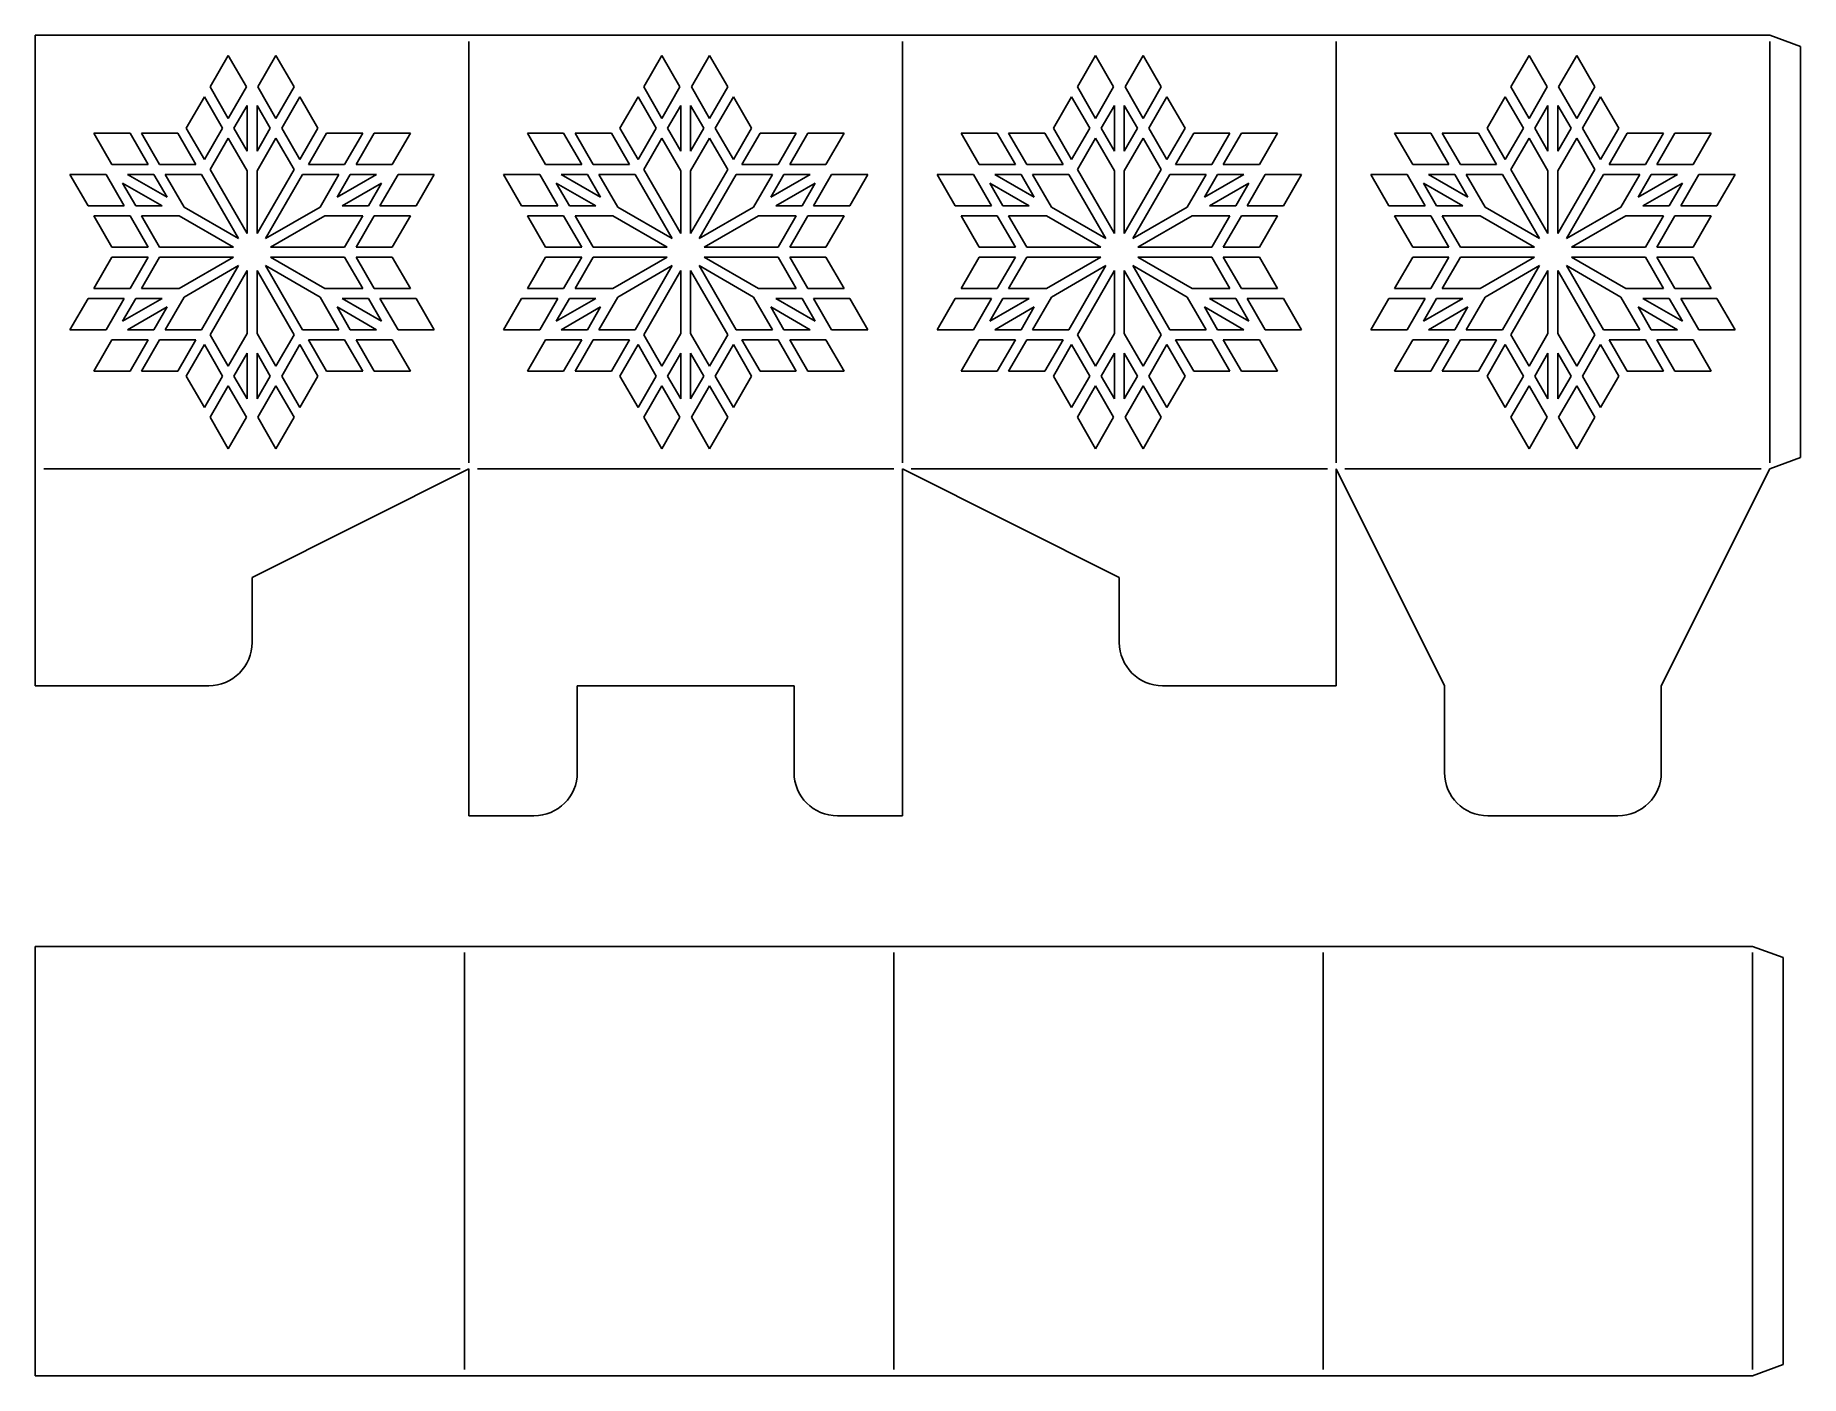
# Model space of a CAD drawing. Extents: x 199 to 484, y 189 to 406.
import ezdxf

# ---------------------------------------------------------------- set-up
doc = ezdxf.new("R2010")
doc.units = 0
doc.layers.get('0').update_dxf_attribs({"linetype": 'CONTINUOUS'})

msp = doc.modelspace()

# ---------------------------------------------------------------- linework, layer by layer
for p, q in [((198.72, 405.74), (198.72, 300.74)), ((198.72, 405.74), (478.72, 405.74)), ((268.72, 404.74), (268.72, 336.74)), ((338.72, 404.74), (338.72, 336.74)), ((408.72, 404.74), (408.72, 336.74)), ((478.72, 405.74), (483.72, 403.92)), ((478.72, 404.74), (478.72, 336.74)), ((226.95, 397.41), (229.88, 402.48)), ((229.88, 402.48), (232.8, 397.41)), ((237.57, 402.48), (234.65, 397.41)), ((240.5, 397.41), (237.57, 402.48)), ((296.95, 397.41), (299.88, 402.48)), ((299.88, 402.48), (302.8, 397.41)), ((307.57, 402.48), (304.65, 397.41)), ((310.5, 397.41), (307.57, 402.48)), ((366.95, 397.41), (369.88, 402.48)), ((369.88, 402.48), (372.8, 397.41)), ((377.57, 402.48), (374.65, 397.41)), ((380.5, 397.41), (377.57, 402.48)), ((436.95, 397.41), (439.88, 402.48)), ((439.88, 402.48), (442.8, 397.41)), ((447.57, 402.48), (444.65, 397.41)), ((450.5, 397.41), (447.57, 402.48)), ((483.72, 403.92), (483.72, 337.57)), ((229.88, 392.34), (226.95, 397.41)), ((229.88, 392.34), (232.8, 397.41)), ((237.57, 392.34), (234.65, 397.41)), ((240.5, 397.41), (237.57, 392.34)), ((299.88, 392.34), (296.95, 397.41)), ((299.88, 392.34), (302.8, 397.41)), ((307.57, 392.34), (304.65, 397.41)), ((310.5, 397.41), (307.57, 392.34)), ((369.88, 392.34), (366.95, 397.41)), ((369.88, 392.34), (372.8, 397.41)), ((377.57, 392.34), (374.65, 397.41)), ((380.5, 397.41), (377.57, 392.34)), ((439.88, 392.34), (436.95, 397.41)), ((439.88, 392.34), (442.8, 397.41)), ((447.57, 392.34), (444.65, 397.41)), ((450.5, 397.41), (447.57, 392.34)), ((223.1, 390.74), (226.03, 395.81)), ((228.95, 390.74), (226.03, 395.81)), ((232.92, 394.42), (230.8, 390.74)), ((232.92, 387.06), (232.92, 394.42)), ((234.52, 387.06), (234.52, 394.42)), ((234.52, 394.42), (236.65, 390.74)), ((238.5, 390.74), (241.42, 395.81)), ((244.35, 390.74), (241.42, 395.81)), ((293.1, 390.74), (296.03, 395.81)), ((298.95, 390.74), (296.03, 395.81)), ((302.92, 394.42), (300.8, 390.74)), ((302.92, 387.06), (302.92, 394.42)), ((304.52, 394.42), (306.65, 390.74)), ((304.52, 387.06), (304.52, 394.42)), ((308.5, 390.74), (311.42, 395.81)), ((314.35, 390.74), (311.42, 395.81)), ((363.1, 390.74), (366.03, 395.81)), ((368.95, 390.74), (366.03, 395.81)), ((372.92, 394.42), (370.8, 390.74)), ((372.92, 387.06), (372.92, 394.42)), ((374.52, 394.42), (376.65, 390.74)), ((374.52, 387.06), (374.52, 394.42)), ((378.5, 390.74), (381.42, 395.81)), ((384.35, 390.74), (381.42, 395.81)), ((433.1, 390.74), (436.03, 395.81)), ((438.95, 390.74), (436.03, 395.81)), ((442.92, 394.42), (440.8, 390.74)), ((442.92, 387.06), (442.92, 394.42)), ((444.52, 394.42), (446.65, 390.74)), ((444.52, 387.06), (444.52, 394.42)), ((448.5, 390.74), (451.42, 395.81)), ((454.35, 390.74), (451.42, 395.81)), ((226.03, 385.68), (223.1, 390.74)), ((226.03, 385.68), (228.95, 390.74)), ((232.92, 387.06), (230.8, 390.74)), ((234.52, 387.06), (236.65, 390.74)), ((241.42, 385.68), (238.5, 390.74)), ((241.42, 385.68), (244.35, 390.74)), ((296.03, 385.68), (293.1, 390.74)), ((296.03, 385.68), (298.95, 390.74)), ((302.92, 387.06), (300.8, 390.74)), ((304.52, 387.06), (306.65, 390.74)), ((311.42, 385.68), (308.5, 390.74)), ((311.42, 385.68), (314.35, 390.74)), ((366.03, 385.68), (363.1, 390.74)), ((366.03, 385.68), (368.95, 390.74)), ((372.92, 387.06), (370.8, 390.74)), ((374.52, 387.06), (376.65, 390.74)), ((381.42, 385.68), (378.5, 390.74)), ((381.42, 385.68), (384.35, 390.74)), ((436.03, 385.68), (433.1, 390.74)), ((436.03, 385.68), (438.95, 390.74)), ((442.92, 387.06), (440.8, 390.74)), ((444.52, 387.06), (446.65, 390.74)), ((451.42, 385.68), (448.5, 390.74)), ((451.42, 385.68), (454.35, 390.74)), ((208.17, 389.94), (211.09, 384.88)), ((214.02, 389.94), (208.17, 389.94)), ((214.02, 389.94), (216.94, 384.88)), ((221.72, 389.94), (215.86, 389.94)), ((218.79, 384.88), (215.86, 389.94)), ((224.64, 384.88), (221.72, 389.94)), ((226.95, 384.08), (229.88, 389.14)), ((232.92, 383.86), (229.88, 389.14)), ((234.52, 383.86), (237.57, 389.14)), ((240.5, 384.08), (237.57, 389.14)), ((242.81, 384.88), (245.73, 389.94)), ((245.73, 389.94), (251.58, 389.94)), ((248.66, 384.88), (251.58, 389.94)), ((250.51, 384.88), (253.43, 389.94)), ((253.43, 389.94), (259.28, 389.94)), ((259.28, 389.94), (256.36, 384.88)), ((278.17, 389.94), (281.09, 384.88)), ((284.02, 389.94), (278.17, 389.94)), ((284.02, 389.94), (286.94, 384.88)), ((291.72, 389.94), (285.86, 389.94)), ((288.79, 384.88), (285.86, 389.94)), ((294.64, 384.88), (291.72, 389.94)), ((296.95, 384.08), (299.88, 389.14)), ((302.92, 383.86), (299.88, 389.14)), ((304.52, 383.86), (307.57, 389.14)), ((310.5, 384.08), (307.57, 389.14)), ((312.81, 384.88), (315.73, 389.94)), ((315.73, 389.94), (321.58, 389.94)), ((318.66, 384.88), (321.58, 389.94)), ((320.51, 384.88), (323.43, 389.94)), ((323.43, 389.94), (329.28, 389.94)), ((329.28, 389.94), (326.36, 384.88)), ((348.17, 389.94), (351.09, 384.88)), ((354.02, 389.94), (348.17, 389.94)), ((354.02, 389.94), (356.94, 384.88)), ((361.72, 389.94), (355.86, 389.94)), ((358.79, 384.88), (355.86, 389.94)), ((364.64, 384.88), (361.72, 389.94)), ((366.95, 384.08), (369.88, 389.14)), ((372.92, 383.86), (369.88, 389.14)), ((374.52, 383.86), (377.57, 389.14)), ((380.5, 384.08), (377.57, 389.14)), ((382.81, 384.88), (385.73, 389.94)), ((385.73, 389.94), (391.58, 389.94)), ((388.66, 384.88), (391.58, 389.94)), ((390.51, 384.88), (393.43, 389.94)), ((393.43, 389.94), (399.28, 389.94)), ((399.28, 389.94), (396.36, 384.88)), ((418.17, 389.94), (421.09, 384.88)), ((424.02, 389.94), (418.17, 389.94)), ((424.02, 389.94), (426.94, 384.88)), ((431.72, 389.94), (425.86, 389.94)), ((428.79, 384.88), (425.86, 389.94)), ((434.64, 384.88), (431.72, 389.94)), ((436.95, 384.08), (439.88, 389.14)), ((442.92, 383.86), (439.88, 389.14)), ((444.52, 383.86), (447.57, 389.14)), ((450.5, 384.08), (447.57, 389.14)), ((452.81, 384.88), (455.73, 389.94)), ((455.73, 389.94), (461.58, 389.94)), ((458.66, 384.88), (461.58, 389.94)), ((460.51, 384.88), (463.43, 389.94)), ((463.43, 389.94), (469.28, 389.94)), ((469.28, 389.94), (466.36, 384.88)), ((216.94, 384.88), (211.09, 384.88)), ((224.64, 384.88), (218.79, 384.88)), ((242.81, 384.88), (248.66, 384.88)), ((250.51, 384.88), (256.36, 384.88)), ((286.94, 384.88), (281.09, 384.88)), ((294.64, 384.88), (288.79, 384.88)), ((312.81, 384.88), (318.66, 384.88)), ((320.51, 384.88), (326.36, 384.88)), ((356.94, 384.88), (351.09, 384.88)), ((364.64, 384.88), (358.79, 384.88)), ((382.81, 384.88), (388.66, 384.88)), ((390.51, 384.88), (396.36, 384.88)), ((426.94, 384.88), (421.09, 384.88)), ((434.64, 384.88), (428.79, 384.88)), ((452.81, 384.88), (458.66, 384.88)), ((460.51, 384.88), (466.36, 384.88)), ((207.24, 378.21), (204.32, 383.28)), ((204.32, 383.28), (210.17, 383.28)), ((213.09, 378.21), (210.17, 383.28)), ((213.62, 383.28), (217.87, 383.28)), ((213.62, 383.28), (219.99, 379.6)), ((217.87, 383.28), (219.99, 379.6)), ((225.56, 383.28), (219.71, 383.28)), ((222.76, 378), (219.71, 383.28)), ((231.54, 372.93), (225.56, 383.28)), ((232.92, 373.73), (226.95, 384.08)), ((232.92, 373.73), (232.92, 383.86)), ((234.52, 373.73), (240.5, 384.08)), ((234.52, 373.73), (234.52, 383.86)), ((235.91, 372.93), (241.88, 383.28)), ((241.88, 383.28), (247.73, 383.28)), ((244.69, 378), (247.73, 383.28)), ((247.46, 379.6), (253.83, 383.28)), ((247.46, 379.6), (249.58, 383.28)), ((249.58, 383.28), (253.83, 383.28)), ((254.35, 378.21), (257.28, 383.28)), ((263.13, 383.28), (257.28, 383.28)), ((260.21, 378.21), (263.13, 383.28)), ((277.24, 378.21), (274.32, 383.28)), ((274.32, 383.28), (280.17, 383.28)), ((283.09, 378.21), (280.17, 383.28)), ((283.62, 383.28), (287.87, 383.28)), ((283.62, 383.28), (289.99, 379.6)), ((287.87, 383.28), (289.99, 379.6)), ((295.56, 383.28), (289.71, 383.28)), ((292.76, 378), (289.71, 383.28)), ((301.54, 372.93), (295.56, 383.28)), ((302.92, 373.73), (296.95, 384.08)), ((302.92, 373.73), (302.92, 383.86)), ((304.52, 373.73), (310.5, 384.08)), ((304.52, 373.73), (304.52, 383.86)), ((305.91, 372.93), (311.88, 383.28)), ((311.88, 383.28), (317.73, 383.28)), ((314.69, 378), (317.73, 383.28)), ((317.46, 379.6), (323.83, 383.28)), ((317.46, 379.6), (319.58, 383.28)), ((319.58, 383.28), (323.83, 383.28)), ((324.35, 378.21), (327.28, 383.28)), ((333.13, 383.28), (327.28, 383.28)), ((330.21, 378.21), (333.13, 383.28)), ((347.24, 378.21), (344.32, 383.28)), ((344.32, 383.28), (350.17, 383.28)), ((353.09, 378.21), (350.17, 383.28)), ((353.62, 383.28), (357.87, 383.28)), ((353.62, 383.28), (359.99, 379.6)), ((357.87, 383.28), (359.99, 379.6)), ((365.56, 383.28), (359.71, 383.28)), ((362.76, 378), (359.71, 383.28)), ((371.54, 372.93), (365.56, 383.28)), ((372.92, 373.73), (366.95, 384.08)), ((372.92, 373.73), (372.92, 383.86)), ((374.52, 373.73), (380.5, 384.08)), ((374.52, 373.73), (374.52, 383.86)), ((375.91, 372.93), (381.88, 383.28)), ((381.88, 383.28), (387.73, 383.28)), ((384.69, 378), (387.73, 383.28)), ((387.46, 379.6), (393.83, 383.28)), ((387.46, 379.6), (389.58, 383.28)), ((389.58, 383.28), (393.83, 383.28)), ((394.35, 378.21), (397.28, 383.28)), ((403.13, 383.28), (397.28, 383.28)), ((400.21, 378.21), (403.13, 383.28)), ((417.24, 378.21), (414.32, 383.28)), ((414.32, 383.28), (420.17, 383.28)), ((423.09, 378.21), (420.17, 383.28)), ((423.62, 383.28), (427.87, 383.28)), ((423.62, 383.28), (429.99, 379.6)), ((427.87, 383.28), (429.99, 379.6)), ((435.56, 383.28), (429.71, 383.28)), ((432.76, 378), (429.71, 383.28)), ((441.54, 372.93), (435.56, 383.28)), ((442.92, 373.73), (436.95, 384.08)), ((442.92, 373.73), (442.92, 383.86)), ((444.52, 373.73), (450.5, 384.08)), ((444.52, 373.73), (444.52, 383.86)), ((445.91, 372.93), (451.88, 383.28)), ((451.88, 383.28), (457.73, 383.28)), ((454.69, 378), (457.73, 383.28)), ((457.46, 379.6), (463.83, 383.28)), ((457.46, 379.6), (459.58, 383.28)), ((459.58, 383.28), (463.83, 383.28)), ((464.35, 378.21), (467.28, 383.28)), ((473.13, 383.28), (467.28, 383.28)), ((470.21, 378.21), (473.13, 383.28)), ((212.82, 381.89), (219.19, 378.21)), ((212.82, 381.89), (214.94, 378.21)), ((248.26, 378.21), (254.63, 381.89)), ((252.51, 378.21), (254.63, 381.89)), ((282.82, 381.89), (284.94, 378.21)), ((282.82, 381.89), (289.19, 378.21)), ((318.26, 378.21), (324.63, 381.89)), ((322.51, 378.21), (324.63, 381.89)), ((352.82, 381.89), (354.94, 378.21)), ((352.82, 381.89), (359.19, 378.21)), ((388.26, 378.21), (394.63, 381.89)), ((392.51, 378.21), (394.63, 381.89)), ((422.82, 381.89), (424.94, 378.21)), ((422.82, 381.89), (429.19, 378.21)), ((458.26, 378.21), (464.63, 381.89)), ((462.51, 378.21), (464.63, 381.89)), ((213.09, 378.21), (207.24, 378.21)), ((211.09, 371.54), (208.17, 376.61)), ((214.02, 376.61), (208.17, 376.61)), ((216.94, 371.54), (214.02, 376.61)), ((214.94, 378.21), (219.19, 378.21)), ((221.96, 376.61), (215.86, 376.61)), ((218.79, 371.54), (215.86, 376.61)), ((230.74, 371.54), (221.96, 376.61)), ((231.54, 372.93), (222.76, 378)), ((235.91, 372.93), (244.69, 378)), ((236.71, 371.54), (245.49, 376.61)), ((245.49, 376.61), (251.58, 376.61)), ((248.26, 378.21), (252.51, 378.21)), ((248.66, 371.54), (251.58, 376.61)), ((250.51, 371.54), (253.43, 376.61)), ((253.43, 376.61), (259.28, 376.61)), ((260.21, 378.21), (254.35, 378.21)), ((256.36, 371.54), (259.28, 376.61)), ((283.09, 378.21), (277.24, 378.21)), ((281.09, 371.54), (278.17, 376.61)), ((284.02, 376.61), (278.17, 376.61)), ((286.94, 371.54), (284.02, 376.61)), ((284.94, 378.21), (289.19, 378.21)), ((291.96, 376.61), (285.86, 376.61)), ((288.79, 371.54), (285.86, 376.61)), ((300.74, 371.54), (291.96, 376.61)), ((301.54, 372.93), (292.76, 378)), ((305.91, 372.93), (314.69, 378)), ((306.71, 371.54), (315.49, 376.61)), ((315.49, 376.61), (321.58, 376.61)), ((318.26, 378.21), (322.51, 378.21)), ((318.66, 371.54), (321.58, 376.61)), ((320.51, 371.54), (323.43, 376.61)), ((323.43, 376.61), (329.28, 376.61)), ((330.21, 378.21), (324.35, 378.21)), ((326.36, 371.54), (329.28, 376.61)), ((353.09, 378.21), (347.24, 378.21)), ((351.09, 371.54), (348.17, 376.61)), ((354.02, 376.61), (348.17, 376.61)), ((356.94, 371.54), (354.02, 376.61)), ((354.94, 378.21), (359.19, 378.21)), ((361.96, 376.61), (355.86, 376.61)), ((358.79, 371.54), (355.86, 376.61)), ((370.74, 371.54), (361.96, 376.61)), ((371.54, 372.93), (362.76, 378)), ((375.91, 372.93), (384.69, 378)), ((376.71, 371.54), (385.49, 376.61)), ((385.49, 376.61), (391.58, 376.61)), ((388.26, 378.21), (392.51, 378.21)), ((388.66, 371.54), (391.58, 376.61)), ((390.51, 371.54), (393.43, 376.61)), ((393.43, 376.61), (399.28, 376.61)), ((400.21, 378.21), (394.35, 378.21)), ((396.36, 371.54), (399.28, 376.61)), ((423.09, 378.21), (417.24, 378.21)), ((421.09, 371.54), (418.17, 376.61)), ((424.02, 376.61), (418.17, 376.61)), ((426.94, 371.54), (424.02, 376.61)), ((424.94, 378.21), (429.19, 378.21)), ((431.96, 376.61), (425.86, 376.61)), ((428.79, 371.54), (425.86, 376.61)), ((440.74, 371.54), (431.96, 376.61)), ((441.54, 372.93), (432.76, 378)), ((445.91, 372.93), (454.69, 378)), ((446.71, 371.54), (455.49, 376.61)), ((455.49, 376.61), (461.58, 376.61)), ((458.26, 378.21), (462.51, 378.21)), ((458.66, 371.54), (461.58, 376.61)), ((460.51, 371.54), (463.43, 376.61)), ((463.43, 376.61), (469.28, 376.61)), ((470.21, 378.21), (464.35, 378.21)), ((466.36, 371.54), (469.28, 376.61)), ((216.94, 371.54), (211.09, 371.54)), ((230.74, 371.54), (218.79, 371.54)), ((236.71, 371.54), (248.66, 371.54)), ((250.51, 371.54), (256.36, 371.54)), ((286.94, 371.54), (281.09, 371.54)), ((300.74, 371.54), (288.79, 371.54)), ((306.71, 371.54), (318.66, 371.54)), ((320.51, 371.54), (326.36, 371.54)), ((356.94, 371.54), (351.09, 371.54)), ((370.74, 371.54), (358.79, 371.54)), ((376.71, 371.54), (388.66, 371.54)), ((390.51, 371.54), (396.36, 371.54)), ((426.94, 371.54), (421.09, 371.54)), ((440.74, 371.54), (428.79, 371.54)), ((446.71, 371.54), (458.66, 371.54)), ((460.51, 371.54), (466.36, 371.54)), ((211.09, 369.94), (208.17, 364.88)), ((216.94, 369.94), (211.09, 369.94)), ((216.94, 369.94), (214.02, 364.88)), ((218.79, 369.94), (215.86, 364.88)), ((230.74, 369.94), (218.79, 369.94)), ((230.74, 369.94), (221.96, 364.88)), ((231.54, 368.56), (222.76, 363.49)), ((231.54, 368.56), (225.56, 358.21)), ((232.92, 367.76), (226.95, 357.41)), ((232.92, 367.76), (232.92, 357.62)), ((234.52, 367.76), (240.5, 357.41)), ((234.52, 367.76), (234.52, 357.62)), ((235.91, 368.56), (241.88, 358.21)), ((235.91, 368.56), (244.69, 363.49)), ((236.71, 369.94), (248.66, 369.94)), ((236.71, 369.94), (245.49, 364.88)), ((248.66, 369.94), (251.58, 364.88)), ((250.51, 369.94), (256.36, 369.94)), ((250.51, 369.94), (253.43, 364.88)), ((256.36, 369.94), (259.28, 364.88)), ((281.09, 369.94), (278.17, 364.88)), ((286.94, 369.94), (281.09, 369.94)), ((286.94, 369.94), (284.02, 364.88)), ((288.79, 369.94), (285.86, 364.88)), ((300.74, 369.94), (288.79, 369.94)), ((300.74, 369.94), (291.96, 364.88)), ((301.54, 368.56), (292.76, 363.49)), ((301.54, 368.56), (295.56, 358.21)), ((302.92, 367.76), (296.95, 357.41)), ((302.92, 367.76), (302.92, 357.62)), ((304.52, 367.76), (310.5, 357.41)), ((304.52, 367.76), (304.52, 357.62)), ((305.91, 368.56), (311.88, 358.21)), ((305.91, 368.56), (314.69, 363.49)), ((306.71, 369.94), (318.66, 369.94)), ((306.71, 369.94), (315.49, 364.88)), ((318.66, 369.94), (321.58, 364.88)), ((320.51, 369.94), (326.36, 369.94)), ((320.51, 369.94), (323.43, 364.88)), ((326.36, 369.94), (329.28, 364.88)), ((351.09, 369.94), (348.17, 364.88)), ((356.94, 369.94), (351.09, 369.94)), ((356.94, 369.94), (354.02, 364.88)), ((358.79, 369.94), (355.86, 364.88)), ((370.74, 369.94), (358.79, 369.94)), ((370.74, 369.94), (361.96, 364.88)), ((371.54, 368.56), (362.76, 363.49)), ((371.54, 368.56), (365.56, 358.21)), ((372.92, 367.76), (366.95, 357.41)), ((372.92, 367.76), (372.92, 357.62)), ((374.52, 367.76), (380.5, 357.41)), ((374.52, 367.76), (374.52, 357.62)), ((375.91, 368.56), (381.88, 358.21)), ((375.91, 368.56), (384.69, 363.49)), ((376.71, 369.94), (388.66, 369.94)), ((376.71, 369.94), (385.49, 364.88)), ((388.66, 369.94), (391.58, 364.88)), ((390.51, 369.94), (396.36, 369.94)), ((390.51, 369.94), (393.43, 364.88)), ((396.36, 369.94), (399.28, 364.88)), ((421.09, 369.94), (418.17, 364.88)), ((426.94, 369.94), (421.09, 369.94)), ((426.94, 369.94), (424.02, 364.88)), ((428.79, 369.94), (425.86, 364.88)), ((440.74, 369.94), (428.79, 369.94)), ((440.74, 369.94), (431.96, 364.88)), ((441.54, 368.56), (432.76, 363.49)), ((441.54, 368.56), (435.56, 358.21)), ((442.92, 367.76), (436.95, 357.41)), ((442.92, 367.76), (442.92, 357.62)), ((444.52, 367.76), (450.5, 357.41)), ((444.52, 367.76), (444.52, 357.62)), ((445.91, 368.56), (451.88, 358.21)), ((445.91, 368.56), (454.69, 363.49)), ((446.71, 369.94), (458.66, 369.94)), ((446.71, 369.94), (455.49, 364.88)), ((458.66, 369.94), (461.58, 364.88)), ((460.51, 369.94), (466.36, 369.94)), ((460.51, 369.94), (463.43, 364.88)), ((466.36, 369.94), (469.28, 364.88)), ((214.02, 364.88), (208.17, 364.88)), ((221.96, 364.88), (215.86, 364.88)), ((245.49, 364.88), (251.58, 364.88)), ((253.43, 364.88), (259.28, 364.88)), ((284.02, 364.88), (278.17, 364.88)), ((291.96, 364.88), (285.86, 364.88)), ((315.49, 364.88), (321.58, 364.88)), ((323.43, 364.88), (329.28, 364.88)), ((354.02, 364.88), (348.17, 364.88)), ((361.96, 364.88), (355.86, 364.88)), ((385.49, 364.88), (391.58, 364.88)), ((393.43, 364.88), (399.28, 364.88)), ((424.02, 364.88), (418.17, 364.88)), ((431.96, 364.88), (425.86, 364.88)), ((455.49, 364.88), (461.58, 364.88)), ((463.43, 364.88), (469.28, 364.88)), ((207.24, 363.28), (204.32, 358.21)), ((207.24, 363.28), (213.09, 363.28)), ((213.09, 363.28), (210.17, 358.21)), ((212.82, 359.6), (214.94, 363.28)), ((212.82, 359.6), (219.19, 363.28)), ((214.94, 363.28), (219.19, 363.28)), ((222.76, 363.49), (219.71, 358.21)), ((244.69, 363.49), (247.73, 358.21)), ((248.26, 363.28), (252.51, 363.28)), ((248.26, 363.28), (254.63, 359.6)), ((252.51, 363.28), (254.63, 359.6)), ((254.35, 363.28), (257.28, 358.21)), ((254.35, 363.28), (260.21, 363.28)), ((260.21, 363.28), (263.13, 358.21)), ((277.24, 363.28), (274.32, 358.21)), ((277.24, 363.28), (283.09, 363.28)), ((283.09, 363.28), (280.17, 358.21)), ((282.82, 359.6), (284.94, 363.28)), ((282.82, 359.6), (289.19, 363.28)), ((284.94, 363.28), (289.19, 363.28)), ((292.76, 363.49), (289.71, 358.21)), ((314.69, 363.49), (317.73, 358.21)), ((318.26, 363.28), (322.51, 363.28)), ((318.26, 363.28), (324.63, 359.6)), ((322.51, 363.28), (324.63, 359.6)), ((324.35, 363.28), (327.28, 358.21)), ((324.35, 363.28), (330.21, 363.28)), ((330.21, 363.28), (333.13, 358.21)), ((347.24, 363.28), (344.32, 358.21)), ((347.24, 363.28), (353.09, 363.28)), ((353.09, 363.28), (350.17, 358.21)), ((352.82, 359.6), (354.94, 363.28)), ((352.82, 359.6), (359.19, 363.28)), ((354.94, 363.28), (359.19, 363.28)), ((362.76, 363.49), (359.71, 358.21)), ((384.69, 363.49), (387.73, 358.21)), ((388.26, 363.28), (392.51, 363.28)), ((388.26, 363.28), (394.63, 359.6)), ((392.51, 363.28), (394.63, 359.6)), ((394.35, 363.28), (397.28, 358.21)), ((394.35, 363.28), (400.21, 363.28)), ((400.21, 363.28), (403.13, 358.21)), ((417.24, 363.28), (414.32, 358.21)), ((417.24, 363.28), (423.09, 363.28)), ((423.09, 363.28), (420.17, 358.21)), ((422.82, 359.6), (424.94, 363.28)), ((422.82, 359.6), (429.19, 363.28)), ((424.94, 363.28), (429.19, 363.28)), ((432.76, 363.49), (429.71, 358.21)), ((454.69, 363.49), (457.73, 358.21)), ((458.26, 363.28), (462.51, 363.28)), ((458.26, 363.28), (464.63, 359.6)), ((462.51, 363.28), (464.63, 359.6)), ((464.35, 363.28), (467.28, 358.21)), ((464.35, 363.28), (470.21, 363.28)), ((470.21, 363.28), (473.13, 358.21)), ((213.62, 358.21), (219.99, 361.89)), ((217.87, 358.21), (219.99, 361.89)), ((247.46, 361.89), (253.83, 358.21)), ((247.46, 361.89), (249.58, 358.21)), ((283.62, 358.21), (289.99, 361.89)), ((287.87, 358.21), (289.99, 361.89)), ((317.46, 361.89), (323.83, 358.21)), ((317.46, 361.89), (319.58, 358.21)), ((353.62, 358.21), (359.99, 361.89)), ((357.87, 358.21), (359.99, 361.89)), ((387.46, 361.89), (393.83, 358.21)), ((387.46, 361.89), (389.58, 358.21)), ((423.62, 358.21), (429.99, 361.89)), ((427.87, 358.21), (429.99, 361.89)), ((457.46, 361.89), (463.83, 358.21)), ((457.46, 361.89), (459.58, 358.21)), ((204.32, 358.21), (210.17, 358.21)), ((208.17, 351.54), (211.09, 356.61)), ((216.94, 356.61), (211.09, 356.61)), ((213.62, 358.21), (217.87, 358.21)), ((216.94, 356.61), (214.02, 351.54)), ((218.79, 356.61), (215.86, 351.54)), ((224.64, 356.61), (218.79, 356.61)), ((225.56, 358.21), (219.71, 358.21)), ((224.64, 356.61), (221.72, 351.54)), ((226.95, 357.41), (229.88, 352.34)), ((232.92, 357.62), (229.88, 352.34)), ((234.52, 357.62), (237.57, 352.34)), ((240.5, 357.41), (237.57, 352.34)), ((241.88, 358.21), (247.73, 358.21)), ((242.81, 356.61), (245.73, 351.54)), ((242.81, 356.61), (248.66, 356.61)), ((248.66, 356.61), (251.58, 351.54)), ((249.58, 358.21), (253.83, 358.21)), ((253.43, 351.54), (250.51, 356.61)), ((250.51, 356.61), (256.36, 356.61)), ((259.28, 351.54), (256.36, 356.61)), ((263.13, 358.21), (257.28, 358.21)), ((274.32, 358.21), (280.17, 358.21)), ((278.17, 351.54), (281.09, 356.61)), ((286.94, 356.61), (281.09, 356.61)), ((283.62, 358.21), (287.87, 358.21)), ((286.94, 356.61), (284.02, 351.54)), ((288.79, 356.61), (285.86, 351.54)), ((294.64, 356.61), (288.79, 356.61)), ((295.56, 358.21), (289.71, 358.21)), ((294.64, 356.61), (291.72, 351.54)), ((296.95, 357.41), (299.88, 352.34)), ((302.92, 357.62), (299.88, 352.34)), ((304.52, 357.62), (307.57, 352.34)), ((310.5, 357.41), (307.57, 352.34)), ((311.88, 358.21), (317.73, 358.21)), ((312.81, 356.61), (315.73, 351.54)), ((312.81, 356.61), (318.66, 356.61)), ((318.66, 356.61), (321.58, 351.54)), ((319.58, 358.21), (323.83, 358.21)), ((323.43, 351.54), (320.51, 356.61)), ((320.51, 356.61), (326.36, 356.61)), ((329.28, 351.54), (326.36, 356.61)), ((333.13, 358.21), (327.28, 358.21)), ((344.32, 358.21), (350.17, 358.21)), ((348.17, 351.54), (351.09, 356.61)), ((356.94, 356.61), (351.09, 356.61)), ((353.62, 358.21), (357.87, 358.21)), ((356.94, 356.61), (354.02, 351.54)), ((358.79, 356.61), (355.86, 351.54)), ((364.64, 356.61), (358.79, 356.61)), ((365.56, 358.21), (359.71, 358.21)), ((364.64, 356.61), (361.72, 351.54)), ((366.95, 357.41), (369.88, 352.34)), ((372.92, 357.62), (369.88, 352.34)), ((374.52, 357.62), (377.57, 352.34)), ((380.5, 357.41), (377.57, 352.34)), ((381.88, 358.21), (387.73, 358.21)), ((382.81, 356.61), (385.73, 351.54)), ((382.81, 356.61), (388.66, 356.61)), ((388.66, 356.61), (391.58, 351.54)), ((389.58, 358.21), (393.83, 358.21)), ((393.43, 351.54), (390.51, 356.61)), ((390.51, 356.61), (396.36, 356.61)), ((399.28, 351.54), (396.36, 356.61)), ((403.13, 358.21), (397.28, 358.21)), ((414.32, 358.21), (420.17, 358.21)), ((418.17, 351.54), (421.09, 356.61)), ((426.94, 356.61), (421.09, 356.61)), ((423.62, 358.21), (427.87, 358.21)), ((426.94, 356.61), (424.02, 351.54)), ((428.79, 356.61), (425.86, 351.54)), ((434.64, 356.61), (428.79, 356.61)), ((435.56, 358.21), (429.71, 358.21)), ((434.64, 356.61), (431.72, 351.54)), ((436.95, 357.41), (439.88, 352.34)), ((442.92, 357.62), (439.88, 352.34)), ((444.52, 357.62), (447.57, 352.34)), ((450.5, 357.41), (447.57, 352.34)), ((451.88, 358.21), (457.73, 358.21)), ((452.81, 356.61), (455.73, 351.54)), ((452.81, 356.61), (458.66, 356.61)), ((458.66, 356.61), (461.58, 351.54)), ((459.58, 358.21), (463.83, 358.21)), ((463.43, 351.54), (460.51, 356.61)), ((460.51, 356.61), (466.36, 356.61)), ((469.28, 351.54), (466.36, 356.61)), ((473.13, 358.21), (467.28, 358.21)), ((226.03, 355.81), (223.1, 350.74)), ((226.03, 355.81), (228.95, 350.74)), ((232.92, 354.42), (230.8, 350.74)), ((232.92, 354.42), (232.92, 347.06)), ((234.52, 354.42), (234.52, 347.06)), ((234.52, 354.42), (236.65, 350.74)), ((241.42, 355.81), (238.5, 350.74)), ((241.42, 355.81), (244.35, 350.74)), ((296.03, 355.81), (293.1, 350.74)), ((296.03, 355.81), (298.95, 350.74)), ((302.92, 354.42), (300.8, 350.74)), ((302.92, 354.42), (302.92, 347.06)), ((304.52, 354.42), (304.52, 347.06)), ((304.52, 354.42), (306.65, 350.74)), ((311.42, 355.81), (308.5, 350.74)), ((311.42, 355.81), (314.35, 350.74)), ((366.03, 355.81), (363.1, 350.74)), ((366.03, 355.81), (368.95, 350.74)), ((372.92, 354.42), (370.8, 350.74)), ((372.92, 354.42), (372.92, 347.06)), ((374.52, 354.42), (374.52, 347.06)), ((374.52, 354.42), (376.65, 350.74)), ((381.42, 355.81), (378.5, 350.74)), ((381.42, 355.81), (384.35, 350.74)), ((436.03, 355.81), (433.1, 350.74)), ((436.03, 355.81), (438.95, 350.74)), ((442.92, 354.42), (440.8, 350.74)), ((442.92, 354.42), (442.92, 347.06)), ((444.52, 354.42), (444.52, 347.06)), ((444.52, 354.42), (446.65, 350.74)), ((451.42, 355.81), (448.5, 350.74)), ((451.42, 355.81), (454.35, 350.74)), ((214.02, 351.54), (208.17, 351.54)), ((221.72, 351.54), (215.86, 351.54)), ((223.1, 350.74), (226.03, 345.68)), ((228.95, 350.74), (226.03, 345.68)), ((232.92, 347.06), (230.8, 350.74)), ((234.52, 347.06), (236.65, 350.74)), ((238.5, 350.74), (241.42, 345.68)), ((244.35, 350.74), (241.42, 345.68)), ((245.73, 351.54), (251.58, 351.54)), ((253.43, 351.54), (259.28, 351.54)), ((284.02, 351.54), (278.17, 351.54)), ((291.72, 351.54), (285.86, 351.54)), ((293.1, 350.74), (296.03, 345.68)), ((298.95, 350.74), (296.03, 345.68)), ((302.92, 347.06), (300.8, 350.74)), ((304.52, 347.06), (306.65, 350.74)), ((308.5, 350.74), (311.42, 345.68)), ((314.35, 350.74), (311.42, 345.68)), ((315.73, 351.54), (321.58, 351.54)), ((323.43, 351.54), (329.28, 351.54)), ((354.02, 351.54), (348.17, 351.54)), ((361.72, 351.54), (355.86, 351.54)), ((363.1, 350.74), (366.03, 345.68)), ((368.95, 350.74), (366.03, 345.68)), ((372.92, 347.06), (370.8, 350.74)), ((374.52, 347.06), (376.65, 350.74)), ((378.5, 350.74), (381.42, 345.68)), ((384.35, 350.74), (381.42, 345.68)), ((385.73, 351.54), (391.58, 351.54)), ((393.43, 351.54), (399.28, 351.54)), ((424.02, 351.54), (418.17, 351.54)), ((431.72, 351.54), (425.86, 351.54)), ((433.1, 350.74), (436.03, 345.68)), ((438.95, 350.74), (436.03, 345.68)), ((442.92, 347.06), (440.8, 350.74)), ((444.52, 347.06), (446.65, 350.74)), ((448.5, 350.74), (451.42, 345.68)), ((454.35, 350.74), (451.42, 345.68)), ((455.73, 351.54), (461.58, 351.54)), ((463.43, 351.54), (469.28, 351.54)), ((226.95, 344.08), (229.88, 349.14)), ((229.88, 349.14), (232.8, 344.08)), ((237.57, 349.14), (234.65, 344.08)), ((237.57, 349.14), (240.5, 344.08)), ((296.95, 344.08), (299.88, 349.14)), ((299.88, 349.14), (302.8, 344.08)), ((307.57, 349.14), (304.65, 344.08)), ((307.57, 349.14), (310.5, 344.08)), ((366.95, 344.08), (369.88, 349.14)), ((369.88, 349.14), (372.8, 344.08)), ((377.57, 349.14), (374.65, 344.08)), ((377.57, 349.14), (380.5, 344.08)), ((436.95, 344.08), (439.88, 349.14)), ((439.88, 349.14), (442.8, 344.08)), ((447.57, 349.14), (444.65, 344.08)), ((447.57, 349.14), (450.5, 344.08)), ((226.95, 344.08), (229.88, 339.01)), ((229.88, 339.01), (232.8, 344.08)), ((237.57, 339.01), (234.65, 344.08)), ((240.5, 344.08), (237.57, 339.01)), ((296.95, 344.08), (299.88, 339.01)), ((299.88, 339.01), (302.8, 344.08)), ((307.57, 339.01), (304.65, 344.08)), ((310.5, 344.08), (307.57, 339.01)), ((366.95, 344.08), (369.88, 339.01)), ((369.88, 339.01), (372.8, 344.08)), ((377.57, 339.01), (374.65, 344.08)), ((380.5, 344.08), (377.57, 339.01)), ((436.95, 344.08), (439.88, 339.01)), ((439.88, 339.01), (442.8, 344.08)), ((447.57, 339.01), (444.65, 344.08)), ((450.5, 344.08), (447.57, 339.01)), ((478.72, 335.74), (483.72, 337.57)), ((200.12, 335.74), (267.32, 335.74)), ((268.72, 335.74), (233.72, 318.24)), ((268.72, 335.74), (268.72, 279.74)), ((270.12, 335.74), (337.32, 335.74)), ((338.72, 335.74), (338.72, 279.74)), ((338.72, 335.74), (373.72, 318.24)), ((340.12, 335.74), (407.32, 335.74)), ((408.72, 300.74), (408.72, 335.74)), ((426.22, 300.74), (408.72, 335.74)), ((410.12, 335.74), (477.32, 335.74)), ((461.22, 300.74), (478.72, 335.74)), ((233.72, 318.24), (233.72, 307.74)), ((373.72, 318.24), (373.72, 307.74)), ((226.72, 300.74), (198.72, 300.74)), ((286.22, 300.74), (321.22, 300.74)), ((286.22, 300.74), (286.22, 286.74)), ((321.22, 300.74), (321.22, 286.74)), ((380.72, 300.74), (408.72, 300.74)), ((426.22, 300.74), (426.22, 286.74)), ((461.22, 300.74), (461.22, 286.74)), ((279.22, 279.74), (268.72, 279.74)), ((338.72, 279.74), (328.22, 279.74)), ((454.22, 279.74), (433.22, 279.74)), ((198.72, 189.37), (198.72, 258.67)), ((198.72, 258.67), (475.92, 258.67)), ((268.02, 257.68), (268.02, 190.36)), ((337.32, 257.68), (337.32, 190.36)), ((406.62, 257.68), (406.62, 190.36)), ((475.92, 258.67), (480.87, 256.86)), ((475.92, 257.68), (475.92, 190.36)), ((480.87, 256.86), (480.87, 191.17)), ((475.92, 189.37), (480.87, 191.17)), ((198.72, 189.37), (475.92, 189.37))]:
    msp.add_line(p, q)
for centre, start, end in [((226.72, 307.74), 270, 0), ((380.72, 307.74), 180, 270), ((279.22, 286.74), 270, 0), ((328.22, 286.74), 180, 270), ((433.22, 286.74), 180, 270), ((454.22, 286.74), 270, 0)]:
    msp.add_arc(centre, 7, start, end)

doc.saveas('drawing.dxf')
